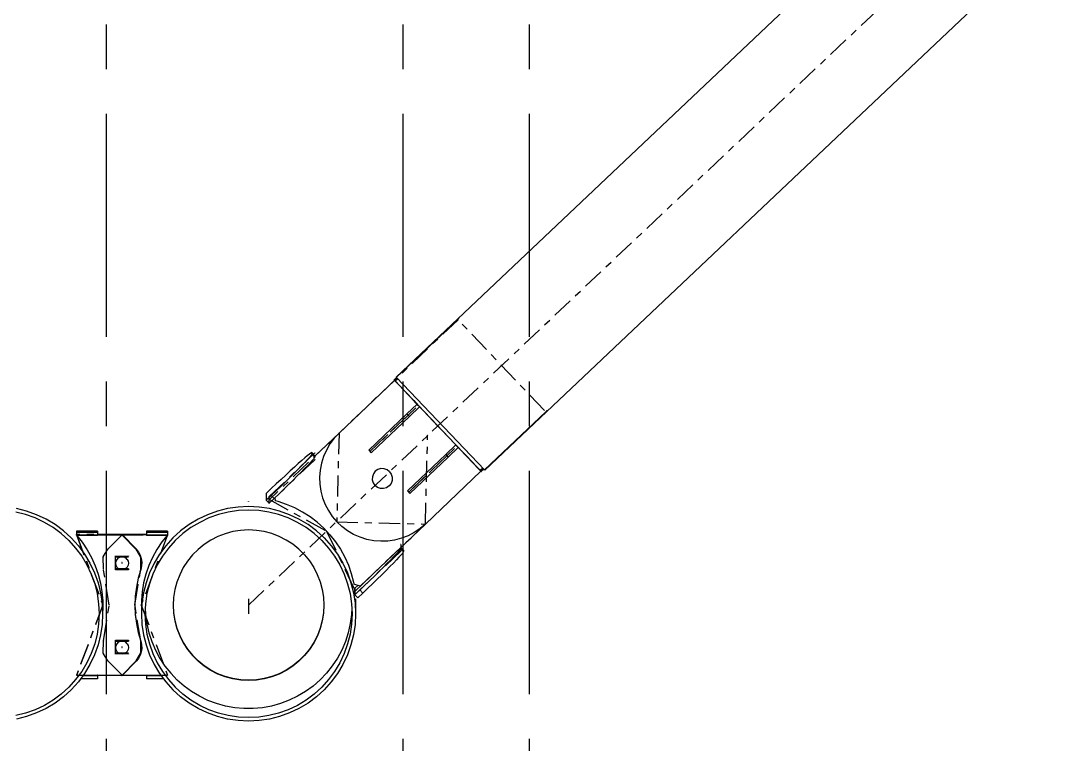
# Model space of a CAD drawing. Header units: millimetres. Extents: x 2368 to 8313, y 7493 to 11698.
# Drawn here: x 4096.2 to 4245.5, y 8834.1 to 8937 of the extents above; entities that cross this region are included whole.
import ezdxf

# ---------------------------------------------------------------- set-up
doc = ezdxf.new("R2010")
doc.units = ezdxf.units.MM
for name, pattern in [('CENTER', [50.8, 31.75, -6.35, 6.35, -6.35]), ('XKITLINE00', [0]), ('XKITLINE03', [6, 3, -1, 1, -1])]:
    doc.linetypes.add(name, pattern=pattern)

msp = doc.modelspace()

# ---------------------------------------------------------------- linework, layer by layer
at = {"color": 6, "linetype": 'CENTER'}
for p, q in [((4108.3663, 8739.6288), (4108.3663, 9217.681)), ((4150.5882, 8739.6288), (4150.5882, 9217.681)), ((4168.5882, 8739.6288), (4168.5882, 9217.681))]:
    msp.add_line(p, q, dxfattribs=at)
at = {"color": 8, "linetype": 'XKITLINE03'}
for p, q in [((4128.5882, 8853.8943), (4280.0879, 8997.1224)), ((4158.4132, 8894.4796), (4141.466, 8878.3442)), ((4158.4132, 8894.4796), (4141.466, 8878.3442)), ((4158.4132, 8894.4796), (4141.466, 8878.3442)), ((4158.4132, 8894.4796), (4141.466, 8878.3442)), ((4170.7148, 8881.5591), (4158.4132, 8894.4796)), ((4170.7148, 8881.5591), (4158.4132, 8894.4796)), ((4170.7148, 8881.5591), (4158.4132, 8894.4796)), ((4170.7148, 8881.5591), (4158.4132, 8894.4796)), ((4149.3141, 8885.9087), (4149.3051, 8885.9182)), ((4149.3051, 8885.9182), (4149.3141, 8885.9087)), ((4149.3141, 8885.9087), (4149.3051, 8885.9182)), ((4149.3051, 8885.9182), (4149.3141, 8885.9087)), ((4161.708, 8872.8912), (4149.3141, 8885.9087)), ((4149.3141, 8885.9087), (4161.7081, 8872.8911)), ((4161.708, 8872.8912), (4149.3141, 8885.9087)), ((4149.3141, 8885.9087), (4161.7081, 8872.8911)), ((4155.511, 8879.4), (4149.3452, 8885.876)), ((4149.3452, 8885.876), (4161.6769, 8872.9239)), ((4155.511, 8879.4), (4149.3452, 8885.876)), ((4149.3452, 8885.876), (4161.6769, 8872.9239)), ((4155.511, 8879.4), (4149.3452, 8885.876)), ((4149.3452, 8885.876), (4161.6769, 8872.9239)), ((4155.511, 8879.4), (4149.3452, 8885.876)), ((4149.3452, 8885.876), (4161.6769, 8872.9239)), ((4145.8725, 8875.7463), (4152.7528, 8882.297)), ((4145.8725, 8875.7463), (4152.7528, 8882.297)), ((4145.8725, 8875.7463), (4152.7528, 8882.297)), ((4145.8725, 8875.7463), (4152.7528, 8882.297)), ((4152.7528, 8882.297), (4152.7528, 8882.297)), ((4152.7528, 8882.297), (4152.7528, 8882.297)), ((4152.7528, 8882.297), (4152.7528, 8882.297)), ((4152.7528, 8882.297), (4152.7528, 8882.297)), ((4151.3043, 8880.9179), (4145.8725, 8875.7463)), ((4151.3043, 8880.9179), (4145.8725, 8875.7463)), ((4151.3043, 8880.9179), (4145.8725, 8875.7463)), ((4151.3043, 8880.9179), (4145.8725, 8875.7463)), ((4141.466, 8878.3442), (4131.5592, 8868.9119)), ((4141.466, 8878.3442), (4141.1566, 8865.7332)), ((4141.466, 8878.3442), (4141.1566, 8865.7332)), ((4141.466, 8878.3442), (4141.1566, 8865.7332)), ((4153.7676, 8865.4237), (4154.077, 8878.0347)), ((4145.8725, 8875.7463), (4145.8725, 8875.7463)), ((4145.8725, 8875.7463), (4145.8725, 8875.7463)), ((4145.8725, 8875.7463), (4145.8725, 8875.7463)), ((4145.8725, 8875.7463), (4145.8725, 8875.7463)), ((4151.3889, 8869.9523), (4158.2692, 8876.503)), ((4151.3889, 8869.9523), (4158.2692, 8876.503)), ((4151.3889, 8869.9523), (4158.2692, 8876.503)), ((4151.3889, 8869.9523), (4158.2692, 8876.503)), ((4158.2692, 8876.503), (4158.2692, 8876.503)), ((4158.2692, 8876.503), (4158.2692, 8876.503)), ((4158.2692, 8876.503), (4158.2692, 8876.503)), ((4158.2692, 8876.503), (4158.2692, 8876.503)), ((4131.5142, 8869.3337), (4138.036, 8875.5288)), ((4138.036, 8874.5688), (4131.5142, 8868.3738)), ((4156.8207, 8875.1239), (4151.3889, 8869.9523)), ((4156.8207, 8875.1239), (4151.3889, 8869.9523)), ((4156.8207, 8875.1239), (4151.3889, 8869.9523)), ((4156.8207, 8875.1239), (4151.3889, 8869.9523)), ((4161.7169, 8872.8818), (4161.708, 8872.8912)), ((4161.7169, 8872.8818), (4161.708, 8872.8912)), ((4151.3889, 8869.9523), (4151.3889, 8869.9523)), ((4151.3889, 8869.9523), (4151.3889, 8869.9523)), ((4151.3889, 8869.9523), (4151.3889, 8869.9523)), ((4151.3889, 8869.9523), (4151.3889, 8869.9523)), ((4131.5142, 8868.3738), (4131.5142, 8869.3337)), ((4131.5592, 8868.9119), (4139.7064, 8864.4138)), ((4141.1566, 8865.7332), (4153.7674, 8865.4236)), ((4141.1566, 8865.7332), (4153.7674, 8865.4236)), ((4141.1566, 8865.7332), (4153.7674, 8865.4236)), ((4143.7579, 8855.8935), (4153.7676, 8865.4237)), ((4110.5882, 8863.9158), (4104.1147, 8863.9158)), ((4104.1147, 8863.9158), (4107.8482, 8853.9274)), ((4104.1147, 8863.8918), (4107.1147, 8863.8918)), ((4110.5882, 8863.8678), (4104.1147, 8863.8678)), ((4104.1147, 8863.8678), (4107.8482, 8853.8794)), ((4108.5886, 8861.8542), (4110.5882, 8863.8918)), ((4112.5878, 8861.8782), (4110.5882, 8863.9158)), ((4110.5882, 8863.8918), (4117.0617, 8863.8918)), ((4112.5878, 8861.8302), (4110.5882, 8863.8678)), ((4117.0617, 8863.8918), (4113.3282, 8853.9034)), ((4114.0617, 8863.8918), (4117.0617, 8863.8918)), ((4139.7064, 8864.4138), (4143.7579, 8855.8935)), ((4150.2454, 8862.5122), (4150.2454, 8861.5523)), ((4107.9195, 8860.7429), (4108.5886, 8861.8542)), ((4107.9321, 8859.0121), (4107.9195, 8860.7429)), ((4109.6682, 8859.037), (4109.6682, 8860.8749)), ((4109.6682, 8860.8749), (4111.5082, 8860.8749)), ((4109.6682, 8859.0293), (4109.6682, 8860.8672)), ((4109.6682, 8860.8672), (4111.5082, 8860.8672)), ((4109.6682, 8858.9257), (4109.6682, 8860.7636)), ((4109.6682, 8860.7636), (4111.5082, 8860.7636)), ((4113.2569, 8860.7669), (4112.5878, 8861.8782)), ((4113.2569, 8860.7189), (4112.5878, 8861.8302)), ((4113.2443, 8859.0361), (4113.2569, 8860.7669)), ((4113.2443, 8858.9881), (4113.2569, 8860.7189)), ((4150.2454, 8861.5523), (4143.7236, 8855.3572)), ((4110.5882, 8859.8485), (4110.5882, 8859.9444)), ((4108.762, 8853.9034), (4107.9321, 8859.0121)), ((4111.5082, 8859.037), (4109.6682, 8859.037)), ((4111.5082, 8859.0293), (4109.6682, 8859.0293)), ((4111.5082, 8858.9257), (4109.6682, 8858.9257)), ((4112.4143, 8853.9274), (4113.2443, 8859.0361)), ((4112.4143, 8853.8794), (4113.2443, 8858.9881)), ((4143.7236, 8855.3572), (4143.7236, 8856.3172)), ((4128.5882, 8854.7995), (4128.5882, 8852.649)), ((4107.8482, 8853.9274), (4104.1147, 8843.9389)), ((4107.8482, 8853.8794), (4104.1147, 8843.8909)), ((4107.932, 8848.7947), (4108.762, 8853.9034)), ((4113.2444, 8848.8187), (4112.4143, 8853.9274)), ((4113.2444, 8848.7707), (4112.4143, 8853.8794)), ((4113.3282, 8853.9034), (4117.0617, 8843.9149)), ((4107.9195, 8847.0638), (4107.932, 8848.7947)), ((4109.6682, 8847.0509), (4109.6682, 8848.8887)), ((4109.6682, 8848.8887), (4111.5082, 8848.8887)), ((4109.6682, 8847.0432), (4109.6682, 8848.8811)), ((4109.6682, 8848.8811), (4111.5082, 8848.8811)), ((4109.6682, 8846.9395), (4109.6682, 8848.7774)), ((4109.6682, 8848.7774), (4111.5082, 8848.7774)), ((4113.2569, 8847.0878), (4113.2444, 8848.8187)), ((4113.2569, 8847.0398), (4113.2444, 8848.7707)), ((4110.5882, 8847.8623), (4110.5882, 8847.9583)), ((4108.5886, 8845.9525), (4107.9195, 8847.0638)), ((4110.5882, 8843.9149), (4108.5886, 8845.9525)), ((4111.5082, 8847.0509), (4109.6682, 8847.0509)), ((4111.5082, 8847.0432), (4109.6682, 8847.0432)), ((4111.5082, 8846.9395), (4109.6682, 8846.9395)), ((4110.5882, 8843.9389), (4112.5878, 8845.9765)), ((4110.5882, 8843.8909), (4112.5878, 8845.9285)), ((4112.5878, 8845.9765), (4113.2569, 8847.0878)), ((4112.5878, 8845.9285), (4113.2569, 8847.0398)), ((4104.1147, 8843.9149), (4107.1147, 8843.9149)), ((4114.0617, 8843.9149), (4117.0617, 8843.9149))]:
    msp.add_line(p, q, dxfattribs=at)
at = {"color": 8, "linetype": 'XKITLINE00'}
for p, q in [((4244.3059, 8975.872), (4149.5983, 8886.3353)), ((4256.8636, 8962.5881), (4162.2033, 8873.0961)), ((4158.3384, 8894.5582), (4149.6183, 8886.3143)), ((4158.3609, 8894.5345), (4149.6409, 8886.2906)), ((4158.3882, 8894.6044), (4158.3384, 8894.5582)), ((4158.3384, 8894.5582), (4158.3609, 8894.5345)), ((4158.4098, 8894.5817), (4158.3609, 8894.5345)), ((4158.435, 8894.6463), (4158.3882, 8894.6044)), ((4158.3882, 8894.6044), (4158.4098, 8894.5817)), ((4158.4543, 8894.6261), (4158.4098, 8894.5817)), ((4158.4759, 8894.6813), (4158.435, 8894.6463)), ((4158.4915, 8894.6649), (4158.4543, 8894.6261)), ((4158.508, 8894.7071), (4158.4759, 8894.6813)), ((4158.519, 8894.6955), (4158.4915, 8894.6649)), ((4158.5294, 8894.722), (4158.508, 8894.7071)), ((4158.5351, 8894.716), (4158.519, 8894.6955)), ((4158.5386, 8894.725), (4158.5294, 8894.722)), ((4158.5386, 8894.725), (4158.5351, 8894.716)), ((4149.6672, 8886.2629), (4149.3051, 8885.9182)), ((4149.6672, 8886.2629), (4149.3051, 8885.9182)), ((4149.6694, 8886.2606), (4149.3073, 8885.9158)), ((4149.6694, 8886.2606), (4149.3073, 8885.9158)), ((4149.6762, 8886.2535), (4149.3141, 8885.9087)), ((4149.6762, 8886.2535), (4149.3141, 8885.9087)), ((4149.7074, 8886.2208), (4149.3452, 8885.876)), ((4149.7074, 8886.2208), (4149.3452, 8885.876)), ((4149.8247, 8886.0975), (4149.4626, 8885.7527)), ((4149.8247, 8886.0975), (4149.4626, 8885.7527)), ((4149.6409, 8886.2906), (4149.5983, 8886.3353)), ((4162.1574, 8873.1444), (4149.6443, 8886.287)), ((4149.3602, 8885.8602), (4141.466, 8878.3442)), ((4149.3602, 8885.8602), (4141.466, 8878.3442)), ((4149.3452, 8885.876), (4149.3073, 8885.9158)), ((4149.3452, 8885.876), (4149.3073, 8885.9158)), ((4161.3662, 8873.2502), (4149.3452, 8885.876)), ((4161.3662, 8873.2502), (4149.3452, 8885.876)), ((4152.5804, 8882.478), (4151.1319, 8881.0989)), ((4152.5804, 8882.478), (4151.1319, 8881.0989)), ((4152.9252, 8882.1159), (4151.4767, 8880.7368)), ((4152.9252, 8882.1159), (4151.4767, 8880.7368)), ((4171.0718, 8881.5485), (4171.0504, 8881.5336)), ((4171.081, 8881.5515), (4171.0718, 8881.5485)), ((4171.081, 8881.5515), (4171.0775, 8881.5425)), ((4151.1319, 8881.0989), (4145.7001, 8875.9273)), ((4151.1319, 8881.0989), (4145.7001, 8875.9273)), ((4151.4767, 8880.7368), (4146.0449, 8875.5652)), ((4151.4767, 8880.7368), (4146.0449, 8875.5652)), ((4151.1319, 8881.0989), (4151.4767, 8880.7368)), ((4151.1319, 8881.0989), (4151.4767, 8880.7368)), ((4170.8808, 8881.3847), (4162.1608, 8873.1408)), ((4170.901, 8881.3636), (4162.1833, 8873.1171)), ((4170.9307, 8881.4309), (4170.8808, 8881.3847)), ((4170.8808, 8881.3847), (4170.901, 8881.3636)), ((4171.0643, 8881.5191), (4170.901, 8881.3636)), ((4170.9775, 8881.4728), (4170.9307, 8881.4309)), ((4170.9307, 8881.4309), (4170.9501, 8881.4104)), ((4171.0183, 8881.5078), (4170.9775, 8881.4728)), ((4171.0504, 8881.5336), (4171.0183, 8881.5078)), ((4171.0775, 8881.5425), (4171.0643, 8881.5191)), ((4141.466, 8878.3442), (4138.036, 8875.0784)), ((4140.7814, 8877.6149), (4140.1827, 8876.8135)), ((4140.7814, 8877.6149), (4140.1827, 8876.8135)), ((4141.466, 8878.3442), (4140.7814, 8877.6149)), ((4141.466, 8878.3442), (4140.7814, 8877.6149)), ((4137.5802, 8875.5852), (4137.454, 8875.5109)), ((4137.6225, 8875.5791), (4137.5802, 8875.5852)), ((4137.6225, 8875.5791), (4137.6225, 8875.3871)), ((4137.6225, 8875.5791), (4138.036, 8875.1448)), ((4139.6775, 8875.9502), (4139.2722, 8875.0357)), ((4139.6775, 8875.9502), (4139.2722, 8875.0357)), ((4140.1827, 8876.8135), (4139.6775, 8875.9502)), ((4140.1827, 8876.8135), (4139.6775, 8875.9502)), ((4145.7001, 8875.9273), (4146.0449, 8875.5652)), ((4145.7001, 8875.9273), (4146.0449, 8875.5652)), ((4158.0968, 8876.6841), (4156.6483, 8875.305)), ((4158.0968, 8876.6841), (4156.6483, 8875.305)), ((4158.4416, 8876.322), (4156.9931, 8874.9429)), ((4158.4416, 8876.322), (4156.9931, 8874.9429)), ((4136.1646, 8874.4488), (4135.6696, 8874.0114)), ((4136.5963, 8874.8224), (4136.1646, 8874.4488)), ((4136.5963, 8874.1942), (4136.1646, 8873.7476)), ((4136.9585, 8875.1268), (4136.5963, 8874.8224)), ((4136.9585, 8874.5779), (4136.5963, 8874.1942)), ((4137.2458, 8875.3574), (4136.9585, 8875.1268)), ((4137.2458, 8874.8931), (4136.9585, 8874.5779)), ((4137.3719, 8874.1436), (4137.0098, 8873.7599)), ((4137.454, 8875.5109), (4137.2458, 8875.3574)), ((4137.454, 8875.1352), (4137.2458, 8874.8931)), ((4137.6592, 8874.4588), (4137.3719, 8874.1436)), ((4137.5802, 8875.3007), (4137.454, 8875.1352)), ((4137.6225, 8875.3871), (4137.5802, 8875.3007)), ((4137.6225, 8875.3871), (4138.036, 8874.9528)), ((4137.8675, 8874.7009), (4137.6592, 8874.4588)), ((4137.9937, 8874.8664), (4137.8675, 8874.7009)), ((4138.036, 8874.9528), (4137.9937, 8874.8664)), ((4138.036, 8875.1448), (4138.036, 8874.9528)), ((4138.9718, 8874.0816), (4138.7801, 8873.0998)), ((4138.9718, 8874.0816), (4138.7801, 8873.0998)), ((4139.2722, 8875.0357), (4138.9718, 8874.0816)), ((4139.2722, 8875.0357), (4138.9718, 8874.0816)), ((4156.6483, 8875.305), (4151.2165, 8870.1334)), ((4156.6483, 8875.305), (4151.2165, 8870.1334)), ((4156.9931, 8874.9429), (4151.5613, 8869.7713)), ((4156.9931, 8874.9429), (4151.5613, 8869.7713)), ((4156.6483, 8875.305), (4156.9931, 8874.9429)), ((4156.6483, 8875.305), (4156.9931, 8874.9429)), ((4134.5194, 8872.9715), (4133.8811, 8872.3841)), ((4135.1185, 8873.5165), (4134.5194, 8872.9715)), ((4135.1185, 8872.6926), (4134.5194, 8872.0995)), ((4135.6696, 8874.0114), (4135.1185, 8873.5165)), ((4135.6696, 8873.2446), (4135.1185, 8872.6926)), ((4136.0831, 8872.8103), (4135.532, 8872.2583)), ((4136.1646, 8873.7476), (4135.6696, 8873.2446)), ((4136.5781, 8873.3133), (4136.0831, 8872.8103)), ((4137.0098, 8873.7599), (4136.5781, 8873.3133)), ((4138.7801, 8873.0998), (4138.6995, 8872.1028)), ((4138.7801, 8873.0998), (4138.6995, 8872.1028)), ((4146.6307, 8872.9196), (4146.359, 8872.5642)), ((4146.6307, 8872.9196), (4146.359, 8872.5642)), ((4146.999, 8873.1736), (4146.6307, 8872.9196)), ((4146.999, 8873.1736), (4146.6307, 8872.9196)), ((4147.4278, 8873.3014), (4146.999, 8873.1736)), ((4147.4278, 8873.3014), (4146.999, 8873.1736)), ((4147.8751, 8873.2904), (4147.4278, 8873.3014)), ((4147.8751, 8873.2904), (4147.4278, 8873.3014)), ((4148.2971, 8873.1418), (4147.8751, 8873.2904)), ((4148.2971, 8873.1418), (4147.8751, 8873.2904)), ((4148.6525, 8872.87), (4148.2971, 8873.1418)), ((4148.6525, 8872.87), (4148.2971, 8873.1418)), ((4148.6525, 8872.87), (4148.9065, 8872.5017)), ((4148.6525, 8872.87), (4148.9065, 8872.5017)), ((4161.6618, 8872.9398), (4153.7674, 8865.4236)), ((4161.6618, 8872.9398), (4153.7674, 8865.4236)), ((4161.6769, 8872.9239), (4161.3662, 8873.2502)), ((4161.6769, 8872.9239), (4161.3662, 8873.2502)), ((4161.9216, 8873.392), (4161.5595, 8873.0472)), ((4161.9216, 8873.392), (4161.5595, 8873.0472)), ((4162.039, 8873.2687), (4161.6769, 8872.9239)), ((4162.039, 8873.2687), (4161.6769, 8872.9239)), ((4161.6769, 8872.9239), (4161.7081, 8872.8911)), ((4161.6769, 8872.9239), (4161.7081, 8872.8911)), ((4162.0702, 8873.2359), (4161.7081, 8872.8911)), ((4162.0702, 8873.2359), (4161.7081, 8872.8911)), ((4161.7081, 8872.8911), (4161.7147, 8872.8842)), ((4161.7081, 8872.8911), (4161.7147, 8872.8842)), ((4162.0769, 8873.2289), (4161.7147, 8872.8842)), ((4162.0769, 8873.2289), (4161.7147, 8872.8842)), ((4162.0791, 8873.2266), (4161.7169, 8872.8818)), ((4162.0791, 8873.2266), (4161.7169, 8872.8818)), ((4162.2033, 8873.0961), (4162.1608, 8873.1408)), ((4132.5242, 8871.1173), (4131.8254, 8870.4564)), ((4133.2127, 8871.763), (4132.5242, 8871.1173)), ((4133.8811, 8872.3841), (4133.2127, 8871.763)), ((4133.8811, 8871.4741), (4133.2127, 8870.8254)), ((4134.5194, 8872.0995), (4133.8811, 8871.4741)), ((4134.9329, 8871.6652), (4134.2945, 8871.0398)), ((4135.532, 8872.2583), (4134.9329, 8871.6652)), ((4138.6995, 8872.1028), (4138.731, 8871.103)), ((4138.6995, 8872.1028), (4138.731, 8871.103)), ((4138.731, 8871.103), (4138.8743, 8870.113)), ((4138.731, 8871.103), (4138.8743, 8870.113)), ((4146.2103, 8872.1422), (4146.1993, 8871.6949)), ((4146.2103, 8872.1422), (4146.1993, 8871.6949)), ((4146.1993, 8871.6949), (4146.3271, 8871.2662)), ((4146.1993, 8871.6949), (4146.3271, 8871.2662)), ((4146.359, 8872.5642), (4146.2103, 8872.1422)), ((4146.359, 8872.5642), (4146.2103, 8872.1422)), ((4146.3271, 8871.2662), (4146.5811, 8870.8979)), ((4146.3271, 8871.2662), (4146.5811, 8870.8979)), ((4148.8746, 8871.2037), (4148.6028, 8870.8483)), ((4148.8746, 8871.2037), (4148.6028, 8870.8483)), ((4149.0233, 8871.6257), (4148.8746, 8871.2037)), ((4149.0233, 8871.6257), (4148.8746, 8871.2037)), ((4148.9065, 8872.5017), (4149.0342, 8872.0729)), ((4148.9065, 8872.5017), (4149.0342, 8872.0729)), ((4149.0342, 8872.0729), (4149.0233, 8871.6257)), ((4149.0342, 8872.0729), (4149.0233, 8871.6257)), ((4131.1008, 8869.768), (4131.1007, 8868.8081)), ((4131.8254, 8870.4564), (4131.1008, 8869.768)), ((4132.5241, 8870.163), (4131.8254, 8869.4964)), ((4132.9376, 8869.7287), (4132.2389, 8869.0621)), ((4133.2127, 8870.8254), (4132.5241, 8870.163)), ((4133.6262, 8870.3911), (4132.9376, 8869.7287)), ((4134.2945, 8871.0398), (4133.6262, 8870.3911)), ((4138.8743, 8870.113), (4139.1276, 8869.1453)), ((4138.8743, 8870.113), (4139.1276, 8869.1453)), ((4146.9365, 8870.6261), (4146.5811, 8870.8979)), ((4146.9365, 8870.6261), (4146.5811, 8870.8979)), ((4147.3585, 8870.4775), (4146.9365, 8870.6261)), ((4147.3585, 8870.4775), (4146.9365, 8870.6261)), ((4147.8058, 8870.4665), (4147.3585, 8870.4775)), ((4147.8058, 8870.4665), (4147.3585, 8870.4775)), ((4148.2345, 8870.5943), (4147.8058, 8870.4665)), ((4148.2345, 8870.5943), (4147.8058, 8870.4665)), ((4148.6028, 8870.8483), (4148.2345, 8870.5943)), ((4148.6028, 8870.8483), (4148.2345, 8870.5943)), ((4151.2165, 8870.1334), (4151.5613, 8869.7713)), ((4151.2165, 8870.1334), (4151.5613, 8869.7713)), ((4131.8254, 8869.4964), (4131.1007, 8868.8081)), ((4131.1007, 8868.8081), (4131.5142, 8868.3738)), ((4132.2389, 8869.0621), (4131.5142, 8868.3738)), ((4131.8254, 8869.4964), (4132.2389, 8869.0621)), ((4132.3405, 8869.1591), (4132.3985, 8868.7093)), ((4132.7932, 8868.614), (4132.3985, 8868.7093)), ((4133.9982, 8868.2147), (4132.7932, 8868.614)), ((4135.166, 8867.717), (4133.9982, 8868.2147)), ((4139.1276, 8869.1453), (4139.4876, 8868.2121)), ((4139.1276, 8869.1453), (4139.4876, 8868.2121)), ((4139.4876, 8868.2121), (4139.9498, 8867.325)), ((4139.4876, 8868.2121), (4139.9498, 8867.325)), ((4096.867, 8866.7706), (4095.4638, 8867.1224)), ((4097.0121, 8867.2496), (4095.5614, 8867.6134)), ((4098.2289, 8866.2827), (4096.867, 8866.7706)), ((4098.4203, 8866.7451), (4097.0121, 8867.2496)), ((4099.7723, 8866.105), (4098.4203, 8866.7451)), ((4122.7561, 8866.7452), (4121.4041, 8866.105)), ((4124.1642, 8867.2496), (4122.7561, 8866.7452)), ((4124.3094, 8866.7706), (4122.9474, 8866.2827)), ((4125.615, 8867.6134), (4124.1642, 8867.2496)), ((4125.7125, 8867.1224), (4124.3094, 8866.7706)), ((4127.0944, 8867.8331), (4125.615, 8867.6134)), ((4127.1434, 8867.3349), (4125.7125, 8867.1224)), ((4128.5882, 8867.9066), (4127.0944, 8867.8331)), ((4128.5882, 8867.406), (4127.1434, 8867.3349)), ((4130.082, 8867.8331), (4128.5882, 8867.9066)), ((4130.0329, 8867.3349), (4128.5882, 8867.406)), ((4131.4638, 8867.1224), (4130.0329, 8867.3349)), ((4131.5614, 8867.6134), (4130.082, 8867.8331)), ((4132.867, 8866.7706), (4131.4638, 8867.1224)), ((4133.0121, 8867.2496), (4131.5614, 8867.6134)), ((4134.2289, 8866.2827), (4132.867, 8866.7706)), ((4134.4203, 8866.7452), (4133.0121, 8867.2496)), ((4135.7723, 8866.105), (4134.4203, 8866.7452)), ((4136.2885, 8867.1241), (4135.166, 8867.717)), ((4137.358, 8866.4403), (4136.2885, 8867.1241)), ((4139.9498, 8867.325), (4140.5085, 8866.4952)), ((4139.9498, 8867.325), (4140.5085, 8866.4952)), ((4099.5366, 8865.6635), (4098.2289, 8866.2827)), ((4100.7773, 8864.919), (4099.5366, 8865.6635)), ((4101.0551, 8865.3352), (4099.7723, 8866.105)), ((4102.2563, 8864.4433), (4101.0551, 8865.3352)), ((4120.1213, 8865.3352), (4118.92, 8864.4433)), ((4121.4041, 8866.105), (4120.1213, 8865.3352)), ((4121.6398, 8865.6635), (4120.3991, 8864.919)), ((4122.9474, 8866.2827), (4121.6398, 8865.6635)), ((4135.5366, 8865.6635), (4134.2289, 8866.2827)), ((4136.7773, 8864.919), (4135.5366, 8865.6635)), ((4137.0551, 8865.3352), (4135.7723, 8866.105)), ((4138.2563, 8864.4433), (4137.0551, 8865.3352)), ((4138.3671, 8865.6701), (4137.358, 8866.4403)), ((4139.3089, 8864.819), (4138.3671, 8865.6701)), ((4140.5085, 8866.4952), (4141.1565, 8865.7333)), ((4140.5085, 8866.4952), (4141.1565, 8865.7333)), ((4141.8858, 8865.0486), (4141.1565, 8865.7333)), ((4141.8858, 8865.0486), (4141.1565, 8865.7333)), ((4153.7676, 8865.4237), (4144.4821, 8856.5831)), ((4153.7674, 8865.4236), (4153.0054, 8864.7755)), ((4153.7674, 8865.4236), (4153.0054, 8864.7755)), ((4101.9391, 8864.0563), (4100.7773, 8864.919)), ((4103.0109, 8863.0838), (4101.9391, 8864.0563)), ((4103.3645, 8863.4377), (4102.2563, 8864.4433)), ((4107.1147, 8864.3874), (4104.1147, 8864.3874)), ((4104.1147, 8864.3874), (4104.1147, 8864.1954)), ((4107.1147, 8864.1954), (4104.1147, 8864.1954)), ((4104.1147, 8864.1954), (4104.1147, 8863.7958)), ((4107.1147, 8863.7958), (4104.1147, 8863.7958)), ((4104.153, 8863.7958), (4104.9138, 8862.8418)), ((4107.1147, 8864.3874), (4107.1147, 8864.1954)), ((4107.1147, 8864.1954), (4107.1147, 8863.7958)), ((4110.5882, 8863.9398), (4107.1147, 8863.9398)), ((4110.5882, 8863.9158), (4107.1147, 8863.9158)), ((4110.5882, 8863.8678), (4107.1147, 8863.8678)), ((4110.5882, 8863.8438), (4107.1147, 8863.8438)), ((4110.5882, 8863.911), (4110.5458, 8863.8678)), ((4110.5882, 8863.8726), (4110.5835, 8863.8678)), ((4110.5882, 8863.9398), (4110.5882, 8863.9158)), ((4110.5882, 8863.9398), (4110.6165, 8863.911)), ((4110.5882, 8863.9158), (4110.5929, 8863.911)), ((4110.5882, 8863.911), (4110.5882, 8863.8726)), ((4114.0617, 8863.911), (4110.5882, 8863.911)), ((4114.0617, 8863.8726), (4110.5882, 8863.8726)), ((4110.5882, 8863.8678), (4110.5882, 8863.8438)), ((4110.5882, 8863.8678), (4112.5878, 8861.8302)), ((4110.5882, 8863.8438), (4112.5878, 8861.8062)), ((4117.0617, 8864.3874), (4114.0617, 8864.3874)), ((4114.0617, 8864.3874), (4114.0617, 8864.1954)), ((4117.0617, 8864.1954), (4114.0617, 8864.1954)), ((4114.0617, 8864.1954), (4114.0617, 8863.7958)), ((4117.0617, 8863.7958), (4114.0617, 8863.7958)), ((4117.0004, 8863.7958), (4116.2626, 8862.8706)), ((4117.0617, 8864.3874), (4117.0617, 8864.1954)), ((4117.0617, 8864.1954), (4117.0617, 8863.7958)), ((4118.92, 8864.4433), (4117.8119, 8863.4377)), ((4119.2372, 8864.0563), (4118.1654, 8863.0838)), ((4120.3991, 8864.919), (4119.2372, 8864.0563)), ((4124.221, 8863.6491), (4123.2215, 8863.1396)), ((4125.2682, 8864.0515), (4124.221, 8863.6491)), ((4126.3519, 8864.3424), (4125.2682, 8864.0515)), ((4127.46, 8864.5185), (4126.3519, 8864.3424)), ((4128.5805, 8864.5779), (4127.46, 8864.5185)), ((4129.7011, 8864.5201), (4128.5805, 8864.5779)), ((4130.8095, 8864.3456), (4129.7011, 8864.5201)), ((4131.8935, 8864.0562), (4130.8095, 8864.3456)), ((4132.9414, 8863.6553), (4131.8935, 8864.0562)), ((4133.9415, 8863.1472), (4132.9414, 8863.6553)), ((4137.9391, 8864.0563), (4136.7773, 8864.919)), ((4139.0109, 8863.0838), (4137.9391, 8864.0563)), ((4139.3645, 8863.4377), (4138.2563, 8864.4433)), ((4139.3089, 8864.819), (4140.1769, 8863.8926)), ((4140.1769, 8863.8926), (4140.9651, 8862.8976)), ((4142.6871, 8864.4499), (4141.8858, 8865.0486)), ((4142.6871, 8864.4499), (4141.8858, 8865.0486)), ((4143.5504, 8863.9447), (4142.6871, 8864.4499)), ((4143.5504, 8863.9447), (4142.6871, 8864.4499)), ((4144.4649, 8863.5394), (4143.5504, 8863.9447)), ((4144.4649, 8863.5394), (4143.5504, 8863.9447)), ((4151.2885, 8863.7547), (4150.3553, 8863.3947)), ((4151.2885, 8863.7547), (4150.3553, 8863.3947)), ((4152.1756, 8864.2169), (4151.2885, 8863.7547)), ((4152.1756, 8864.2169), (4151.2885, 8863.7547)), ((4153.0054, 8864.7755), (4152.1756, 8864.2169)), ((4153.0054, 8864.7755), (4152.1756, 8864.2169)), ((4103.0109, 8863.0838), (4103.9823, 8862.0107)), ((4103.3645, 8863.4377), (4104.3689, 8862.3283)), ((4104.3689, 8862.3283), (4105.2598, 8861.1256)), ((4104.9138, 8862.8418), (4105.6258, 8861.7763)), ((4116.2626, 8862.8706), (4115.5506, 8861.8051)), ((4116.8075, 8862.3283), (4115.9166, 8861.1256)), ((4117.8119, 8863.4377), (4116.8075, 8862.3283)), ((4118.1654, 8863.0838), (4117.194, 8862.0107)), ((4122.2809, 8862.5285), (4121.4094, 8861.8225)), ((4123.2215, 8863.1396), (4122.2809, 8862.5285)), ((4134.883, 8862.5375), (4133.9415, 8863.1472)), ((4135.7556, 8861.8328), (4134.883, 8862.5375)), ((4139.0109, 8863.0838), (4139.9823, 8862.0107)), ((4139.3645, 8863.4377), (4140.3689, 8862.3283)), ((4140.3689, 8862.3283), (4141.2598, 8861.1256)), ((4140.9651, 8862.8976), (4141.6681, 8861.8406)), ((4145.419, 8863.2389), (4144.4649, 8863.5394)), ((4145.419, 8863.2389), (4144.4649, 8863.5394)), ((4146.4008, 8863.0472), (4145.419, 8863.2389)), ((4146.4008, 8863.0472), (4145.419, 8863.2389)), ((4147.3978, 8862.9666), (4146.4008, 8863.0472)), ((4147.3978, 8862.9666), (4146.4008, 8863.0472)), ((4148.3976, 8862.9982), (4147.3978, 8862.9666)), ((4148.3976, 8862.9982), (4147.3978, 8862.9666)), ((4149.3876, 8863.1415), (4148.3976, 8862.9982)), ((4149.3876, 8863.1415), (4148.3976, 8862.9982)), ((4150.3553, 8863.3947), (4149.3876, 8863.1415)), ((4150.3553, 8863.3947), (4149.3876, 8863.1415)), ((4103.9823, 8862.0107), (4104.844, 8860.8475)), ((4104.844, 8860.8475), (4105.5877, 8859.6054)), ((4105.2598, 8861.1256), (4106.0287, 8859.8414)), ((4105.6258, 8861.7763), (4106.2457, 8860.6548)), ((4106.2457, 8860.6548), (4106.7691, 8859.4852)), ((4110.3039, 8860.7224), (4110.0474, 8860.5919)), ((4110.3039, 8860.7147), (4110.0474, 8860.5842)), ((4110.5882, 8860.7674), (4110.3039, 8860.7224)), ((4110.5882, 8860.7597), (4110.3039, 8860.7147)), ((4110.5882, 8860.7674), (4110.5882, 8860.7597)), ((4110.8725, 8860.7224), (4110.5882, 8860.7674)), ((4110.8725, 8860.7147), (4110.5882, 8860.7597)), ((4111.129, 8860.5919), (4110.8725, 8860.7224)), ((4111.129, 8860.5842), (4110.8725, 8860.7147)), ((4112.5878, 8861.8302), (4112.5878, 8861.8062)), ((4112.5878, 8861.8302), (4112.9109, 8861.4344)), ((4112.5878, 8861.8062), (4112.9109, 8861.4104)), ((4112.9109, 8861.4344), (4112.9109, 8861.4104)), ((4112.9109, 8861.4344), (4113.1565, 8860.9865)), ((4112.9109, 8861.4104), (4113.1565, 8860.9625)), ((4113.1565, 8860.9865), (4113.3165, 8860.5014)), ((4113.1565, 8860.9625), (4113.3165, 8860.4774)), ((4114.9307, 8860.6836), (4114.4073, 8859.514)), ((4115.5506, 8861.8051), (4114.9307, 8860.6836)), ((4115.9166, 8861.1256), (4115.1477, 8859.8414)), ((4116.3323, 8860.8475), (4115.5887, 8859.6054)), ((4117.194, 8862.0107), (4116.3323, 8860.8475)), ((4120.6165, 8861.0294), (4119.911, 8860.1579)), ((4121.4094, 8861.8225), (4120.6165, 8861.0294)), ((4136.5496, 8861.0408), (4135.7556, 8861.8328)), ((4136.5496, 8861.0408), (4137.2563, 8860.1703)), ((4139.9823, 8862.0107), (4140.844, 8860.8475)), ((4140.844, 8860.8475), (4141.5877, 8859.6054)), ((4141.2598, 8861.1256), (4142.0287, 8859.8414)), ((4141.6681, 8861.8406), (4142.281, 8860.7289)), ((4142.281, 8860.7289), (4142.7997, 8859.5703)), ((4149.2192, 8860.7434), (4148.7875, 8860.2968)), ((4149.5813, 8861.127), (4149.2192, 8860.7434)), ((4149.8686, 8861.4422), (4149.5813, 8861.127)), ((4149.9948, 8860.6928), (4149.6327, 8860.3091)), ((4150.0769, 8861.6843), (4149.8686, 8861.4422)), ((4150.2821, 8861.008), (4149.9948, 8860.6928)), ((4150.2031, 8861.8498), (4150.0769, 8861.6843)), ((4150.2454, 8861.9362), (4150.2031, 8861.8498)), ((4150.2454, 8862.0702), (4150.2454, 8861.9362)), ((4150.2454, 8861.9362), (4150.6588, 8861.502)), ((4150.2743, 8862.0978), (4150.6588, 8861.694)), ((4150.4904, 8861.2501), (4150.2821, 8861.008)), ((4150.6166, 8861.4155), (4150.4904, 8861.2501)), ((4150.6588, 8861.502), (4150.6166, 8861.4155)), ((4150.6588, 8861.694), (4150.6588, 8861.502)), ((4105.5877, 8859.6054), (4106.2062, 8858.2962)), ((4106.0287, 8859.8414), (4106.6681, 8858.4878)), ((4106.7691, 8859.4852), (4107.1923, 8858.2759)), ((4109.7132, 8860.1247), (4109.6682, 8859.8408)), ((4109.6682, 8859.8408), (4109.7132, 8859.5568)), ((4109.8439, 8860.3886), (4109.7132, 8860.1324)), ((4109.8439, 8860.3809), (4109.7132, 8860.1247)), ((4109.7132, 8859.5568), (4109.8439, 8859.3006)), ((4110.0474, 8860.5919), (4109.8439, 8860.3886)), ((4110.0474, 8860.5842), (4109.8439, 8860.3809)), ((4110.0474, 8859.0973), (4109.8439, 8859.3006)), ((4111.3325, 8860.3886), (4111.129, 8860.5919)), ((4111.3325, 8860.3809), (4111.129, 8860.5842)), ((4111.3325, 8859.3006), (4111.129, 8859.0973)), ((4111.3325, 8860.3886), (4111.4632, 8860.1324)), ((4111.3325, 8860.3809), (4111.4632, 8860.1247)), ((4111.4632, 8859.5568), (4111.3325, 8859.3006)), ((4111.4632, 8860.1247), (4111.5082, 8859.8408)), ((4111.5082, 8859.8408), (4111.4632, 8859.5568)), ((4113.3611, 8859.4613), (4113.2443, 8858.9641)), ((4113.3165, 8860.5014), (4113.3854, 8859.9954)), ((4113.3165, 8860.4774), (4113.3854, 8859.9714)), ((4113.3854, 8859.9714), (4113.3611, 8859.4613)), ((4114.4073, 8859.514), (4113.9841, 8858.3047)), ((4115.1477, 8859.8414), (4114.5083, 8858.4878)), ((4115.5887, 8859.6054), (4114.9702, 8858.2962)), ((4119.3006, 8859.2175), (4118.7919, 8858.2185)), ((4119.911, 8860.1579), (4119.3006, 8859.2175)), ((4137.2563, 8860.1703), (4137.8681, 8859.2308)), ((4137.8681, 8859.2308), (4138.3783, 8858.2325)), ((4141.5877, 8859.6054), (4142.2062, 8858.2962)), ((4142.0287, 8859.8414), (4142.6681, 8858.4878)), ((4142.7997, 8859.5703), (4143.2206, 8858.3726)), ((4147.7414, 8859.2417), (4147.1423, 8858.6487)), ((4148.2924, 8859.7938), (4147.7414, 8859.2417)), ((4148.7059, 8859.3595), (4148.1549, 8858.8074)), ((4148.7875, 8860.2968), (4148.2924, 8859.7938)), ((4149.2009, 8859.8625), (4148.7059, 8859.3595)), ((4149.6327, 8860.3091), (4149.2009, 8859.8625)), ((4106.2062, 8858.2962), (4106.6935, 8856.9327)), ((4106.6681, 8858.4878), (4107.1719, 8857.078)), ((4107.1923, 8858.2759), (4107.5124, 8857.0354)), ((4110.3039, 8858.9668), (4110.0474, 8859.0973)), ((4110.5882, 8858.9218), (4110.3039, 8858.9668)), ((4110.8725, 8858.9668), (4110.5882, 8858.9218)), ((4111.129, 8859.0973), (4110.8725, 8858.9668)), ((4112.8829, 8857.7161), (4112.6232, 8856.4432)), ((4113.2443, 8858.9641), (4112.8829, 8857.7161)), ((4113.9841, 8858.3047), (4113.664, 8857.0642)), ((4114.5083, 8858.4878), (4114.0044, 8857.078)), ((4114.9702, 8858.2962), (4114.4829, 8856.9327)), ((4118.7919, 8858.2185), (4118.3905, 8857.1718)), ((4138.3783, 8858.2325), (4138.7811, 8857.1864)), ((4142.2062, 8858.2962), (4142.6935, 8856.9327)), ((4142.6681, 8858.4878), (4143.1719, 8857.078)), ((4143.2206, 8858.3726), (4143.5407, 8857.1442)), ((4146.5039, 8858.0232), (4145.8356, 8857.3746)), ((4147.1423, 8858.6487), (4146.5039, 8858.0232)), ((4147.5558, 8858.2144), (4146.9174, 8857.589)), ((4148.1549, 8858.8074), (4147.5558, 8858.2144)), ((4106.6935, 8856.9327), (4107.0449, 8855.5279)), ((4107.1719, 8857.078), (4107.5353, 8855.6256)), ((4107.5124, 8857.0354), (4107.727, 8855.7724)), ((4112.6232, 8856.4432), (4112.4666, 8855.1535)), ((4113.664, 8857.0642), (4113.4494, 8855.8012)), ((4114.0044, 8857.078), (4113.641, 8855.6256)), ((4114.4829, 8856.9327), (4114.1314, 8855.5279)), ((4118.3905, 8857.1718), (4118.1009, 8856.089)), ((4138.7811, 8857.1864), (4139.0723, 8856.1041)), ((4142.6935, 8856.9327), (4143.0449, 8855.5279)), ((4143.1719, 8857.078), (4143.5353, 8855.6256)), ((4143.5407, 8857.1442), (4143.5854, 8856.8869)), ((4144.4821, 8856.5831), (4143.5854, 8856.8869)), ((4144.1294, 8856.7026), (4143.7236, 8856.3172)), ((4143.7236, 8856.3172), (4143.7236, 8855.3572)), ((4145.147, 8856.7121), (4144.4483, 8856.0456)), ((4145.5605, 8856.2779), (4144.8617, 8855.6113)), ((4145.8356, 8857.3746), (4145.147, 8856.7121)), ((4146.2491, 8856.9403), (4145.5605, 8856.2779)), ((4146.9174, 8857.589), (4146.2491, 8856.9403)), ((4107.0449, 8855.5279), (4107.2572, 8854.0954)), ((4107.5353, 8855.6256), (4107.7548, 8854.1445)), ((4107.727, 8855.7724), (4107.8347, 8854.4959)), ((4112.4666, 8855.1535), (4112.4143, 8853.8554)), ((4113.4494, 8855.8012), (4113.3417, 8854.5247)), ((4113.641, 8855.6256), (4113.4216, 8854.1445)), ((4114.1314, 8855.5279), (4113.9192, 8854.0954)), ((4117.9261, 8854.9819), (4117.8682, 8853.8626)), ((4118.1009, 8856.089), (4117.9261, 8854.9819)), ((4139.0723, 8856.1041), (4139.2487, 8854.9972)), ((4139.2487, 8854.9972), (4139.3082, 8853.878)), ((4143.0449, 8855.5279), (4143.2572, 8854.0954)), ((4143.5353, 8855.6256), (4143.7548, 8854.1445)), ((4144.4483, 8856.0456), (4143.7236, 8855.3572)), ((4143.7236, 8855.3572), (4144.1371, 8854.923)), ((4143.8282, 8854.7995), (4143.8282, 8852.649)), ((4144.8617, 8855.6113), (4144.1371, 8854.923)), ((4144.4483, 8856.0456), (4144.8617, 8855.6113)), ((4107.2572, 8854.0954), (4107.3282, 8852.649)), ((4107.7548, 8854.1445), (4107.8282, 8852.649)), ((4107.8347, 8853.3108), (4107.81, 8853.0184)), ((4107.8347, 8853.2868), (4107.8108, 8853.0032)), ((4107.8347, 8853.2388), (4107.8123, 8852.9729)), ((4107.8347, 8853.2148), (4107.813, 8852.9577)), ((4107.8282, 8854.573), (4107.8282, 8852.649)), ((4107.8347, 8854.4959), (4107.8347, 8853.2148)), ((4112.4143, 8853.8554), (4112.4667, 8852.5573)), ((4113.3417, 8854.5247), (4113.3417, 8853.2436)), ((4113.3417, 8853.282), (4113.3654, 8853.0006)), ((4113.3417, 8853.2436), (4113.3642, 8852.9763)), ((4113.3482, 8854.6021), (4113.3482, 8852.649)), ((4113.4216, 8854.1445), (4113.3482, 8852.649)), ((4113.9192, 8854.0954), (4113.8482, 8852.649)), ((4113.8872, 8853.4441), (4113.9284, 8852.5418)), ((4117.8682, 8853.8626), (4117.9277, 8852.7434)), ((4117.8695, 8853.887), (4117.9277, 8852.7914)), ((4139.3069, 8853.9016), (4139.2503, 8852.8067)), ((4139.3082, 8853.878), (4139.2503, 8852.7587)), ((4143.289, 8853.4472), (4143.2499, 8852.5628)), ((4143.2572, 8854.0954), (4143.3282, 8852.649)), ((4143.7548, 8854.1445), (4143.8282, 8852.649)), ((4107.3282, 8852.649), (4107.2572, 8851.2025)), ((4107.8282, 8852.649), (4107.7548, 8851.1535)), ((4112.4667, 8852.5813), (4112.6232, 8851.2916)), ((4112.4667, 8852.5573), (4112.6232, 8851.2676)), ((4113.3482, 8852.649), (4113.4216, 8851.1535)), ((4113.8482, 8852.649), (4113.9192, 8851.2025)), ((4113.9284, 8852.5418), (4114.1066, 8851.2346)), ((4117.9277, 8852.7914), (4118.1041, 8851.6845)), ((4117.9277, 8852.7434), (4118.1041, 8851.6365)), ((4139.0755, 8851.6996), (4138.7859, 8850.6168)), ((4139.2503, 8852.8067), (4139.0755, 8851.6996)), ((4139.2503, 8852.7587), (4139.0755, 8851.6516)), ((4143.2499, 8852.5628), (4143.0735, 8851.2554)), ((4143.3282, 8852.649), (4143.2572, 8851.2025)), ((4143.8282, 8852.649), (4143.7548, 8851.1535)), ((4107.2572, 8851.2025), (4107.0449, 8849.77)), ((4107.7548, 8851.1535), (4107.5353, 8849.6724)), ((4112.6232, 8851.2916), (4112.883, 8850.0186)), ((4112.6232, 8851.2676), (4112.883, 8849.9946)), ((4113.4216, 8851.1535), (4113.641, 8849.6724)), ((4113.9192, 8851.2025), (4114.1314, 8849.77)), ((4114.1066, 8851.2346), (4114.4015, 8849.9486)), ((4118.1041, 8851.6845), (4118.3952, 8850.6022)), ((4118.1041, 8851.6365), (4118.3952, 8850.5542)), ((4118.3952, 8850.6022), (4118.7981, 8849.5561)), ((4118.3952, 8850.5542), (4118.7981, 8849.5081)), ((4138.7859, 8850.6168), (4138.3845, 8849.5701)), ((4138.7859, 8850.5688), (4138.3845, 8849.5221)), ((4139.0755, 8851.6516), (4138.7859, 8850.5688)), ((4143.0735, 8851.2554), (4142.7805, 8849.9689)), ((4143.2572, 8851.2025), (4143.0449, 8849.77)), ((4143.7548, 8851.1535), (4143.5353, 8849.6724)), ((4107.0449, 8849.77), (4106.6935, 8848.3652)), ((4107.5353, 8849.6724), (4107.1719, 8848.2199)), ((4110.3039, 8848.7362), (4110.0474, 8848.6057)), ((4110.3039, 8848.7286), (4110.0474, 8848.598)), ((4110.5882, 8848.7812), (4110.3039, 8848.7362)), ((4110.5882, 8848.7735), (4110.3039, 8848.7286)), ((4110.5882, 8848.7812), (4110.5882, 8848.7735)), ((4110.8725, 8848.7362), (4110.5882, 8848.7812)), ((4110.8725, 8848.7286), (4110.5882, 8848.7735)), ((4111.129, 8848.6057), (4110.8725, 8848.7362)), ((4111.129, 8848.598), (4110.8725, 8848.7286)), ((4112.883, 8850.0186), (4112.883, 8849.9946)), ((4112.883, 8850.0186), (4113.2444, 8848.7707)), ((4112.883, 8849.9946), (4113.2444, 8848.7467)), ((4113.2444, 8848.7707), (4113.2444, 8848.7467)), ((4113.2444, 8848.7707), (4113.3612, 8848.2735)), ((4113.2444, 8848.7467), (4113.3612, 8848.2495)), ((4113.641, 8849.6724), (4114.0044, 8848.2199)), ((4114.1314, 8849.77), (4114.4829, 8848.3652)), ((4114.4015, 8849.9486), (4114.8105, 8848.6942)), ((4118.7981, 8849.5561), (4119.3083, 8848.5578)), ((4118.7981, 8849.5081), (4119.3083, 8848.5098)), ((4138.3845, 8849.5701), (4137.8758, 8848.5711)), ((4138.3845, 8849.5221), (4137.8758, 8848.5231)), ((4142.3733, 8848.7139), (4141.855, 8847.5004)), ((4142.7805, 8849.9689), (4142.3733, 8848.7139)), ((4143.0449, 8849.77), (4142.6935, 8848.3652)), ((4143.5353, 8849.6724), (4143.1719, 8848.2199)), ((4106.6935, 8848.3652), (4106.2062, 8847.0017)), ((4107.1719, 8848.2199), (4106.6681, 8846.8102)), ((4109.7132, 8848.1386), (4109.6682, 8847.8546)), ((4109.6682, 8847.8546), (4109.7132, 8847.5706)), ((4109.8439, 8848.4024), (4109.7132, 8848.1462)), ((4109.8439, 8848.3947), (4109.7132, 8848.1386)), ((4109.7132, 8847.5706), (4109.8439, 8847.3145)), ((4110.0474, 8848.6057), (4109.8439, 8848.4024)), ((4110.0474, 8848.598), (4109.8439, 8848.3947)), ((4110.0474, 8847.1112), (4109.8439, 8847.3145)), ((4111.3325, 8848.4024), (4111.129, 8848.6057)), ((4111.3325, 8848.3947), (4111.129, 8848.598)), ((4111.3325, 8847.3145), (4111.129, 8847.1112)), ((4111.3325, 8848.4024), (4111.4632, 8848.1462)), ((4111.3325, 8848.3947), (4111.4632, 8848.1386)), ((4111.4632, 8847.5706), (4111.3325, 8847.3145)), ((4111.4632, 8848.1386), (4111.5082, 8847.8546)), ((4111.5082, 8847.8546), (4111.4632, 8847.5706)), ((4113.3165, 8847.2333), (4113.1565, 8846.7483)), ((4113.3855, 8847.7393), (4113.3165, 8847.2333)), ((4113.3612, 8848.2735), (4113.3612, 8848.2495)), ((4113.3612, 8848.2495), (4113.3855, 8847.7393)), ((4114.0044, 8848.2199), (4114.5083, 8846.8102)), ((4114.4829, 8848.3652), (4114.9702, 8847.0017)), ((4114.8105, 8848.6942), (4115.3305, 8847.4814)), ((4115.3305, 8847.4814), (4115.9572, 8846.3201)), ((4119.3083, 8848.5578), (4119.9201, 8847.6183)), ((4119.3083, 8848.5098), (4119.9201, 8847.5703)), ((4119.9201, 8847.6183), (4120.6268, 8846.7478)), ((4119.9201, 8847.5703), (4120.6268, 8846.6998)), ((4137.2654, 8847.6307), (4136.5599, 8846.7592)), ((4137.2654, 8847.5827), (4136.5599, 8846.7112)), ((4137.8758, 8848.5711), (4137.2654, 8847.6307)), ((4137.8758, 8848.5231), (4137.2654, 8847.5827)), ((4141.855, 8847.5004), (4141.23, 8846.3382)), ((4142.6935, 8848.3652), (4142.2062, 8847.0017)), ((4143.1719, 8848.2199), (4142.6681, 8846.8102)), ((4106.2062, 8847.0017), (4105.5877, 8845.6926)), ((4106.6681, 8846.8102), (4106.0287, 8845.4566)), ((4110.3039, 8846.9806), (4110.0474, 8847.1112)), ((4110.5882, 8846.9357), (4110.3039, 8846.9806)), ((4110.8725, 8846.9806), (4110.5882, 8846.9357)), ((4112.5878, 8845.9045), (4110.5882, 8843.8669)), ((4111.129, 8847.1112), (4110.8725, 8846.9806)), ((4112.9109, 8846.3004), (4112.5878, 8845.9045)), ((4113.1565, 8846.7483), (4112.9109, 8846.3004)), ((4114.5083, 8846.8102), (4115.1477, 8845.4566)), ((4114.9702, 8847.0017), (4115.5887, 8845.6926)), ((4115.9572, 8846.3201), (4116.6857, 8845.2195)), ((4121.4208, 8845.9558), (4120.6268, 8846.7478)), ((4121.4208, 8845.9078), (4120.6268, 8846.6998)), ((4122.2934, 8845.2511), (4121.4208, 8845.9558)), ((4122.2934, 8845.2031), (4121.4208, 8845.9078)), ((4135.767, 8845.9661), (4134.8955, 8845.2601)), ((4135.767, 8845.9181), (4134.8955, 8845.2122)), ((4136.5599, 8846.7592), (4135.767, 8845.9661)), ((4136.5599, 8846.7112), (4135.767, 8845.9181)), ((4141.23, 8846.3382), (4140.5031, 8845.2366)), ((4142.2062, 8847.0017), (4141.5877, 8845.6926)), ((4142.6681, 8846.8102), (4142.0287, 8845.4566)), ((4104.844, 8844.4504), (4103.9823, 8843.2872)), ((4105.5877, 8845.6926), (4104.844, 8844.4504)), ((4106.0287, 8845.4566), (4105.2598, 8844.1723)), ((4115.1477, 8845.4566), (4115.9166, 8844.1723)), ((4115.5887, 8845.6926), (4116.3323, 8844.4504)), ((4116.3323, 8844.4504), (4117.194, 8843.2872)), ((4116.6857, 8845.2195), (4117.5099, 8844.1887)), ((4123.2349, 8844.6414), (4122.2934, 8845.2511)), ((4123.2349, 8844.5934), (4122.2934, 8845.2031)), ((4124.235, 8844.1333), (4123.2349, 8844.6414)), ((4124.235, 8844.0853), (4123.2349, 8844.5934)), ((4133.9549, 8844.649), (4132.9554, 8844.1395)), ((4133.9549, 8844.6011), (4132.9554, 8844.0915)), ((4134.8955, 8845.2601), (4133.9549, 8844.649)), ((4134.8955, 8845.2122), (4133.9549, 8844.6011)), ((4140.5031, 8845.2366), (4139.6804, 8844.2045)), ((4140.844, 8844.4504), (4139.9823, 8843.2872)), ((4141.5877, 8845.6926), (4140.844, 8844.4504)), ((4142.0287, 8845.4566), (4141.2598, 8844.1723)), ((4103.9823, 8843.2872), (4103.0109, 8842.2142)), ((4104.3689, 8842.9697), (4103.3645, 8841.8602)), ((4105.2598, 8844.1723), (4104.3689, 8842.9697)), ((4107.1147, 8843.4194), (4104.702, 8843.4194)), ((4107.1147, 8843.8189), (4104.998, 8843.8189)), ((4110.5882, 8843.8669), (4105.0335, 8843.8669)), ((4107.1147, 8843.8669), (4107.1147, 8843.8189)), ((4107.1147, 8843.8189), (4107.1147, 8843.4194)), ((4116.1215, 8843.8957), (4110.6165, 8843.8957)), ((4114.0617, 8843.8957), (4114.0617, 8843.8189)), ((4116.1784, 8843.8189), (4114.0617, 8843.8189)), ((4114.0617, 8843.8189), (4114.0617, 8843.4194)), ((4116.4744, 8843.4194), (4114.0617, 8843.4194)), ((4115.9166, 8844.1723), (4116.8075, 8842.9697)), ((4116.8075, 8842.9697), (4117.8119, 8841.8602)), ((4117.194, 8843.2872), (4118.1654, 8842.2142)), ((4117.5099, 8844.1887), (4118.4234, 8843.2357)), ((4119.4187, 8842.3684), (4118.4234, 8843.2357)), ((4125.2828, 8843.7324), (4124.235, 8844.1333)), ((4125.2828, 8843.6844), (4124.235, 8844.0853)), ((4126.3669, 8843.443), (4125.2828, 8843.7324)), ((4126.3669, 8843.395), (4125.2828, 8843.6844)), ((4127.4753, 8843.2685), (4126.3669, 8843.443)), ((4127.4753, 8843.2205), (4126.3669, 8843.395)), ((4128.5959, 8843.2107), (4127.4753, 8843.2685)), ((4128.5959, 8843.1627), (4127.4753, 8843.2205)), ((4129.7164, 8843.2701), (4128.5959, 8843.2107)), ((4129.7164, 8843.2221), (4128.5959, 8843.1627)), ((4130.8245, 8843.4462), (4129.7164, 8843.2701)), ((4130.8245, 8843.3982), (4129.7164, 8843.2221)), ((4131.9082, 8843.7371), (4130.8245, 8843.4462)), ((4131.9082, 8843.6891), (4130.8245, 8843.3982)), ((4132.9554, 8844.1395), (4131.9082, 8843.7371)), ((4132.9554, 8844.0915), (4131.9082, 8843.6891)), ((4138.7683, 8843.2503), (4137.7742, 8842.3816)), ((4139.6804, 8844.2045), (4138.7683, 8843.2503)), ((4139.9823, 8843.2872), (4139.0109, 8842.2142)), ((4140.3689, 8842.9697), (4139.3645, 8841.8602)), ((4141.2598, 8844.1723), (4140.3689, 8842.9697)), ((4101.9391, 8841.2417), (4100.7773, 8840.379)), ((4103.0109, 8842.2142), (4101.9391, 8841.2417)), ((4103.3645, 8841.8602), (4102.2563, 8840.8547)), ((4118.92, 8840.8547), (4117.8119, 8841.8602)), ((4119.2372, 8841.2417), (4118.1654, 8842.2142)), ((4120.3991, 8840.379), (4119.2372, 8841.2417)), ((4120.4878, 8841.5937), (4119.4187, 8842.3684)), ((4121.6221, 8840.9179), (4120.4878, 8841.5937)), ((4136.7062, 8841.6054), (4135.5728, 8840.9279)), ((4137.7742, 8842.3816), (4136.7062, 8841.6054)), ((4137.9391, 8841.2417), (4136.7773, 8840.379)), ((4139.0109, 8842.2142), (4137.9391, 8841.2417)), ((4139.3645, 8841.8602), (4138.2563, 8840.8547)), ((4100.7773, 8840.379), (4099.5366, 8839.6345)), ((4101.0551, 8839.9628), (4099.7723, 8839.193)), ((4102.2563, 8840.8547), (4101.0551, 8839.9628)), ((4120.1213, 8839.9628), (4118.92, 8840.8547)), ((4121.4041, 8839.193), (4120.1213, 8839.9628)), ((4121.6398, 8839.6345), (4120.3991, 8840.379)), ((4122.8126, 8840.3463), (4121.6221, 8840.9179)), ((4124.0495, 8839.8836), (4122.8126, 8840.3463)), ((4125.323, 8839.5336), (4124.0495, 8839.8836)), ((4133.147, 8839.8901), (4131.874, 8839.5383)), ((4134.3832, 8840.3546), (4133.147, 8839.8901)), ((4135.5728, 8840.9279), (4134.3832, 8840.3546)), ((4136.7773, 8840.379), (4135.5366, 8839.6345)), ((4137.0551, 8839.9628), (4135.7723, 8839.193)), ((4138.2563, 8840.8547), (4137.0551, 8839.9628)), ((4096.867, 8838.5274), (4095.4638, 8838.1755)), ((4098.2289, 8839.0153), (4096.867, 8838.5274)), ((4098.4203, 8838.5528), (4097.0121, 8838.0484)), ((4099.5366, 8839.6345), (4098.2289, 8839.0153)), ((4099.7723, 8839.193), (4098.4203, 8838.5528)), ((4122.7561, 8838.5528), (4121.4041, 8839.193)), ((4122.9474, 8839.0153), (4121.6398, 8839.6345)), ((4124.1642, 8838.0484), (4122.7561, 8838.5528)), ((4124.3094, 8838.5274), (4122.9474, 8839.0153)), ((4125.7125, 8838.1755), (4124.3094, 8838.5274)), ((4126.6227, 8839.2989), (4125.323, 8839.5336)), ((4127.9383, 8839.1816), (4126.6227, 8839.2989)), ((4129.2592, 8839.1825), (4127.9383, 8839.1816)), ((4130.5746, 8839.3018), (4129.2592, 8839.1825)), ((4131.874, 8839.5383), (4130.5746, 8839.3018)), ((4132.867, 8838.5274), (4131.4638, 8838.1755)), ((4134.2289, 8839.0153), (4132.867, 8838.5274)), ((4134.4203, 8838.5528), (4133.0121, 8838.0484)), ((4135.5366, 8839.6345), (4134.2289, 8839.0153)), ((4135.7723, 8839.193), (4134.4203, 8838.5528)), ((4097.0121, 8838.0484), (4095.5614, 8837.6846)), ((4125.615, 8837.6846), (4124.1642, 8838.0484)), ((4127.0944, 8837.4649), (4125.615, 8837.6846)), ((4127.1434, 8837.963), (4125.7125, 8838.1755)), ((4128.5882, 8837.3914), (4127.0944, 8837.4649)), ((4128.5882, 8837.892), (4127.1434, 8837.963)), ((4130.0329, 8837.963), (4128.5882, 8837.892)), ((4130.082, 8837.4649), (4128.5882, 8837.3914)), ((4131.4638, 8838.1755), (4130.0329, 8837.963)), ((4131.5614, 8837.6846), (4130.082, 8837.4649)), ((4133.0121, 8838.0484), (4131.5614, 8837.6846))]:
    msp.add_line(p, q, dxfattribs=at)
for centre in [(4158.4132, 8894.4796), (4158.4132, 8894.4796), (4158.4132, 8894.4796), (4158.4132, 8894.4796), (4158.4132, 8894.4796), (4158.4132, 8894.4796), (4158.4132, 8894.4796), (4158.4132, 8894.4796), (4149.3051, 8885.9182), (4149.3051, 8885.9182), (4149.3051, 8885.9182), (4149.3051, 8885.9182), (4149.3141, 8885.9087), (4149.3141, 8885.9087), (4149.3141, 8885.9087), (4149.3141, 8885.9087), (4149.3141, 8885.9087), (4149.3141, 8885.9087), (4149.3141, 8885.9087), (4149.3141, 8885.9087), (4149.3452, 8885.876), (4149.3452, 8885.876), (4149.3452, 8885.876), (4149.3452, 8885.876), (4149.3452, 8885.876), (4149.3452, 8885.876), (4149.3452, 8885.876), (4149.3452, 8885.876), (4152.7528, 8882.297), (4152.7528, 8882.297), (4152.7528, 8882.297), (4152.7528, 8882.297), (4152.7528, 8882.297), (4152.7528, 8882.297), (4152.7528, 8882.297), (4152.7528, 8882.297), (4170.7148, 8881.5591), (4170.7148, 8881.5591), (4170.7148, 8881.5591), (4170.7148, 8881.5591), (4151.3043, 8880.9179), (4151.3043, 8880.9179), (4151.3043, 8880.9179), (4151.3043, 8880.9179), (4155.511, 8879.4), (4155.511, 8879.4), (4155.511, 8879.4), (4155.511, 8879.4), (4141.466, 8878.3442), (4141.466, 8878.3442), (4141.466, 8878.3442), (4141.466, 8878.3442), (4141.466, 8878.3442), (4141.466, 8878.3442), (4141.466, 8878.3442), (4141.466, 8878.3442), (4141.466, 8878.3442), (4154.077, 8878.0347), (4145.8725, 8875.7463), (4145.8725, 8875.7463), (4145.8725, 8875.7463), (4145.8725, 8875.7463), (4145.8725, 8875.7463), (4145.8725, 8875.7463), (4145.8725, 8875.7463), (4145.8725, 8875.7463), (4145.8725, 8875.7463), (4145.8725, 8875.7463), (4145.8725, 8875.7463), (4145.8725, 8875.7463), (4158.2692, 8876.503), (4158.2692, 8876.503), (4158.2692, 8876.503), (4158.2692, 8876.503), (4158.2692, 8876.503), (4158.2692, 8876.503), (4158.2692, 8876.503), (4158.2692, 8876.503), (4138.036, 8875.5288), (4138.036, 8874.5688), (4156.8207, 8875.1239), (4156.8207, 8875.1239), (4156.8207, 8875.1239), (4156.8207, 8875.1239), (4161.6769, 8872.9239), (4161.6769, 8872.9239), (4161.6769, 8872.9239), (4161.6769, 8872.9239), (4161.708, 8872.8912), (4161.708, 8872.8912), (4161.708, 8872.8912), (4161.708, 8872.8912), (4161.7081, 8872.8911), (4161.7081, 8872.8911), (4161.7169, 8872.8818), (4161.7169, 8872.8818), (4151.3889, 8869.9523), (4151.3889, 8869.9523), (4151.3889, 8869.9523), (4151.3889, 8869.9523), (4151.3889, 8869.9523), (4151.3889, 8869.9523), (4151.3889, 8869.9523), (4151.3889, 8869.9523), (4151.3889, 8869.9523), (4151.3889, 8869.9523), (4151.3889, 8869.9523), (4151.3889, 8869.9523), (4128.5776, 8868.5973), (4128.5776, 8868.5973), (4131.5142, 8869.3337), (4131.5142, 8869.3337), (4131.5142, 8868.3738), (4131.5142, 8868.3738), (4131.5592, 8868.9119), (4131.5592, 8868.9119), (4141.1566, 8865.7332), (4141.1566, 8865.7332), (4141.1566, 8865.7332), (4141.1566, 8865.7332), (4141.1566, 8865.7332), (4141.1566, 8865.7332), (4141.1566, 8865.7332), (4141.1566, 8865.7332), (4153.7674, 8865.4236), (4153.7674, 8865.4236), (4153.7674, 8865.4236), (4153.7674, 8865.4236), (4153.7676, 8865.4237), (4153.7676, 8865.4237), (4104.1147, 8863.9158), (4104.1147, 8863.9158), (4104.1147, 8863.8918), (4104.1147, 8863.8678), (4104.1147, 8863.8678), (4107.1147, 8863.8918), (4110.5882, 8863.9158), (4110.5882, 8863.9158), (4110.5882, 8863.8918), (4110.5882, 8863.8918), (4110.5882, 8863.8678), (4110.5882, 8863.8678), (4114.0617, 8863.8918), (4117.0617, 8863.8918), (4117.0617, 8863.8918), (4117.0617, 8863.8918), (4139.7064, 8864.4138), (4139.7064, 8864.4138), (4150.2454, 8862.5122), (4107.9195, 8860.7429), (4107.9195, 8860.7429), (4108.5886, 8861.8542), (4108.5886, 8861.8542), (4109.6682, 8860.8749), (4109.6682, 8860.8749), (4109.6682, 8860.8672), (4109.6682, 8860.8672), (4109.6682, 8860.7636), (4109.6682, 8860.7636), (4111.5082, 8860.8749), (4111.5082, 8860.8672), (4111.5082, 8860.7636), (4112.5878, 8861.8782), (4112.5878, 8861.8782), (4112.5878, 8861.8302), (4112.5878, 8861.8302), (4113.2569, 8860.7669), (4113.2569, 8860.7669), (4113.2569, 8860.7189), (4113.2569, 8860.7189), (4150.2454, 8861.5523), (4150.2454, 8861.5523), (4110.5882, 8859.9444), (4110.5882, 8859.8485), (4107.9321, 8859.0121), (4107.9321, 8859.0121), (4109.6682, 8859.037), (4109.6682, 8859.037), (4109.6682, 8859.0293), (4109.6682, 8859.0293), (4109.6682, 8858.9257), (4109.6682, 8858.9257), (4111.5082, 8859.037), (4111.5082, 8859.0293), (4111.5082, 8858.9257), (4113.2443, 8859.0361), (4113.2443, 8859.0361), (4113.2443, 8858.9881), (4113.2443, 8858.9881), (4143.7236, 8856.3172), (4143.7236, 8855.3572), (4143.7236, 8855.3572), (4143.7579, 8855.8935), (4143.7579, 8855.8935), (4107.8482, 8853.9274), (4107.8482, 8853.9274), (4107.8482, 8853.8794), (4107.8482, 8853.8794), (4108.762, 8853.9034), (4108.762, 8853.9034), (4112.4143, 8853.9274), (4112.4143, 8853.9274), (4112.4143, 8853.8794), (4112.4143, 8853.8794), (4113.3282, 8853.9034), (4113.3282, 8853.9034), (4113.8682, 8853.8838), (4128.5882, 8853.8943), (4143.3082, 8853.9048), (4143.3082, 8853.9048), (4107.932, 8848.7947), (4107.932, 8848.7947), (4109.6682, 8848.8887), (4109.6682, 8848.8887), (4109.6682, 8848.8811), (4109.6682, 8848.8811), (4109.6682, 8848.7774), (4109.6682, 8848.7774), (4111.5082, 8848.8887), (4111.5082, 8848.8811), (4111.5082, 8848.7774), (4113.2444, 8848.8187), (4113.2444, 8848.8187), (4113.2444, 8848.7707), (4113.2444, 8848.7707), (4110.5882, 8847.9583), (4110.5882, 8847.8623), (4107.9195, 8847.0638), (4107.9195, 8847.0638), (4108.5886, 8845.9525), (4108.5886, 8845.9525), (4109.6682, 8847.0509), (4109.6682, 8847.0509), (4109.6682, 8847.0432), (4109.6682, 8847.0432), (4109.6682, 8846.9395), (4109.6682, 8846.9395), (4111.5082, 8847.0509), (4111.5082, 8847.0432), (4111.5082, 8846.9395), (4112.5878, 8845.9765), (4112.5878, 8845.9765), (4112.5878, 8845.9285), (4112.5878, 8845.9285), (4113.2569, 8847.0878), (4113.2569, 8847.0878), (4113.2569, 8847.0398), (4113.2569, 8847.0398), (4104.1147, 8843.9389), (4104.1147, 8843.9149), (4104.1147, 8843.8909), (4107.1147, 8843.9149), (4110.5882, 8843.9389), (4110.5882, 8843.9149), (4110.5882, 8843.8909), (4114.0617, 8843.9149), (4117.0617, 8843.9149), (4117.0617, 8843.9149), (4128.5988, 8839.1913)]:
    msp.add_circle(centre, 0.01, dxfattribs=at)

doc.saveas('drawing.dxf')
